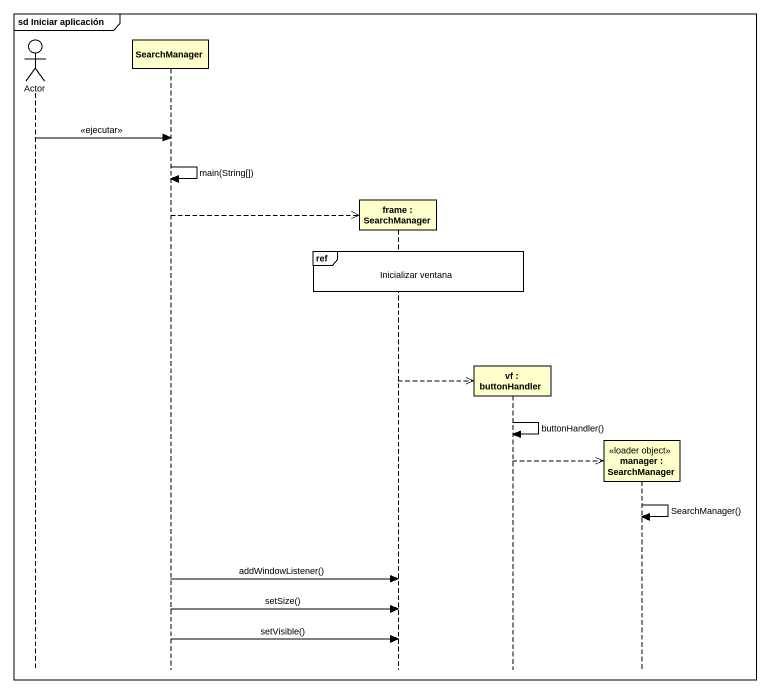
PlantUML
@startuml
mainframe sd Iniciar aplicación
hide footbox
actor "Actor" as Actor_
participant SearchManager
participant "frame : SearchManager" as frame_
participant "vf : buttonHandler" as vf
participant "manager : SearchManager" as manager <<loader object>>

Actor_ -> SearchManager : <<ejecutar>>
SearchManager -> SearchManager : main(String[])
SearchManager -->> frame_ **
ref over frame_, vf : Inicializar ventana
frame_ -->> vf **
vf -> vf : buttonHandler()
vf -->> manager **
manager -> manager : SearchManager()
SearchManager -> frame_ : addWindowListener()
SearchManager -> frame_ : setSize()
SearchManager -> frame_ : setVisible()
@enduml
